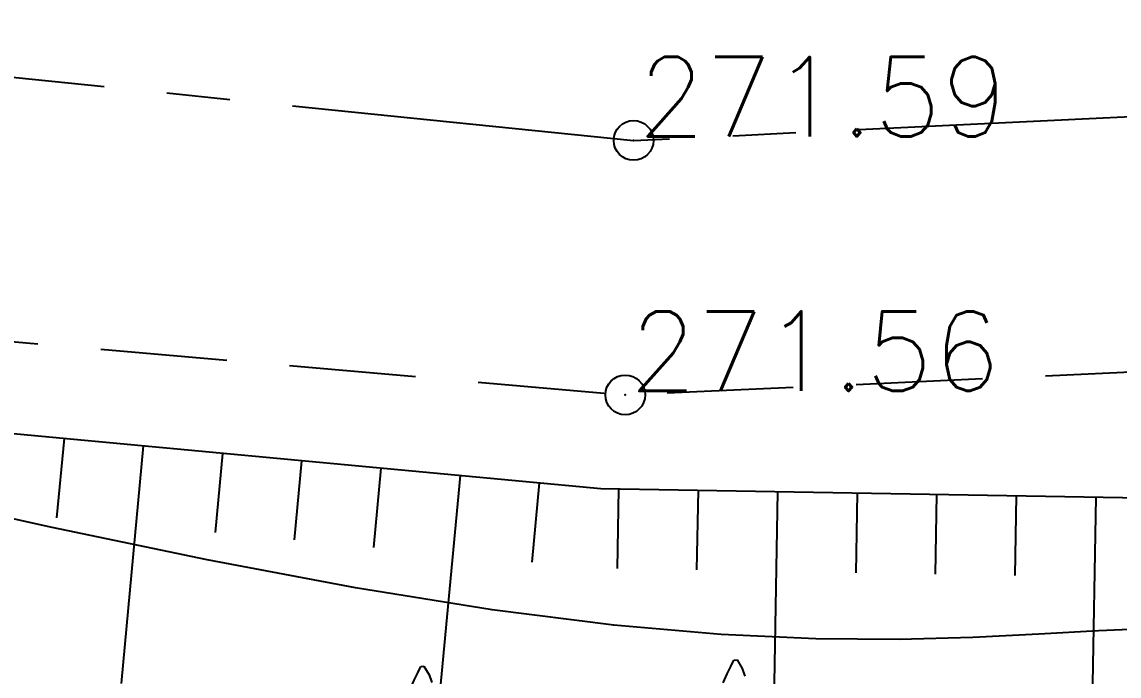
# Model space of a CAD drawing. Header units: millimetres. Extents: x 524954 to 526204, y 9523489 to 9524010.
# Drawn here: x 525098.86 to 525112.65, y 9523713.95 to 9523722.17 of the extents above; entities that cross this region are included whole.
import ezdxf

# ---------------------------------------------------------------- set-up
doc = ezdxf.new("R2010")
doc.units = ezdxf.units.MM
doc.header["$PDMODE"] = 32
doc.header["$PDSIZE"] = 0.5
for name, pattern in [('ACAD_ISO12W100', [21, 12, -3, 0, -3, 0, -3]), ('AXES2', [28.575, 19.05, -3.175, 3.175, -3.175]), ('CACHE2', [4.7625, 3.175, -1.5875])]:
    doc.linetypes.add(name, pattern=pattern)
for name, color, linetype in [('Arbre', 34, 'ACAD_ISO12W100'), ('Axe_Piste', 3, 'AXES2'), ('Borde_Piste', 7, 'CACHE2'), ('CN_01_00', 3, 'Continuous'), ('Haut_Talus', 30, 'Continuous'), ('Talus', 2, 'Continuous'), ('TopoAlt', 3, 'Continuous'), ('TOPOJIS', 7, 'Continuous')]:
    doc.layers.add(name, color=color, linetype=linetype)
doc.styles.add('Simplex 1.0', font='Simplex.shx', dxfattribs={"width": 0.99, "height": 1})

# ---------------------------------------------------------------- blocks, each defined once
blk = doc.blocks.new('TCPOINT M')
at = {"color": 0}
blk.add_point((0, 0), dxfattribs=at)
at = {"layer": 'TopoAlt', "style": 'Simplex 1.0', "width": 0.99}
blk.add_attdef('ALT', (0.15, 0.15), '', height=1, dxfattribs=at)
blk = doc.blocks.new('v088')
at = {"color": 3, "linetype": 'Continuous'}
for p, q in [((-0.069, 12.224), (-0.024, 12.318)), ((-0.024, 12.318), (0.016, 12.396)), ((0.016, 12.396), (0.055, 12.4)), ((0.055, 12.4), (0.118, 12.291)), ((0.118, 12.291), (0.152, 12.195)), ((-0.118, 12.113), (-0.069, 12.224))]:
    blk.add_line(p, q, dxfattribs=at)

msp = doc.modelspace()

# ---------------------------------------------------------------- linework, layer by layer
at = {"layer": 'Axe_Piste', "ltscale": 0.25, "flags": 128}
msp.add_lwpolyline([(525066.696, 9523724.397), (525085.951, 9523722.773), (525106.549, 9523720.679), (525125.937, 9523721.609), (525145.104, 9523722.079), (525164.844, 9523721.17), (525176.151, 9523721.612), (525180.37, 9523722.005), (525195.763, 9523727.11), (525207.279, 9523734.847)], dxfattribs=at)
at = {"layer": 'Borde_Piste', "ltscale": 0.5, "flags": 128}
msp.add_lwpolyline([(525066.653, 9523721.088), (525085.107, 9523719.34), (525106.444, 9523717.48), (525126.219, 9523718.382), (525126.219, 9523718.382), (525124.084, 9523712.777), (525115.285, 9523704.909)], dxfattribs=at)
at = {"layer": 'CN_01_00', "elevation": 271, "flags": 128}
msp.add_lwpolyline([(525113.086, 9523714.544), (525112.394, 9523714.515), (525111.644, 9523714.473), (525110.815, 9523714.431), (525109.888, 9523714.407), (525108.84, 9523714.414), (525107.652, 9523714.468), (525106.302, 9523714.584), (525104.771, 9523714.777), (525103.051, 9523715.056), (525101.187, 9523715.408), (525099.24, 9523715.811), (525097.269, 9523716.247)], dxfattribs=at)
at = {"layer": 'Haut_Talus', "flags": 128}
msp.add_lwpolyline([(525124.284, 9523717.055), (525118.042, 9523716.093), (525106.138, 9523716.3), (525083.483, 9523718.42), (525076.445, 9523718.937)], dxfattribs=at)
at = {"layer": 'Talus'}
for p, q in [((525099.389, 9523716.932), (525099.296, 9523715.936)), ((525100.385, 9523716.839), (525100.105, 9523713.852)), ((525101.38, 9523716.745), (525101.287, 9523715.75)), ((525102.376, 9523716.652), (525102.283, 9523715.657)), ((525103.372, 9523716.559), (525103.278, 9523715.563)), ((525104.367, 9523716.466), (525104.088, 9523713.479)), ((525105.363, 9523716.373), (525105.27, 9523715.377)), ((525106.36, 9523716.296), (525106.342, 9523715.297)), ((525107.359, 9523716.279), (525107.342, 9523715.279)), ((525108.359, 9523716.262), (525108.307, 9523713.262)), ((525109.359, 9523716.244), (525109.342, 9523715.244)), ((525110.359, 9523716.227), (525110.342, 9523715.227)), ((525111.359, 9523716.21), (525111.341, 9523715.21)), ((525112.359, 9523716.192), (525112.306, 9523713.193))]:
    msp.add_line(p, q, dxfattribs=at)

# ---------------------------------------------------------------- block references
at = {"layer": 'Arbre'}
for p in [(525103.859, 9523701.668), (525107.795, 9523701.749)]:
    msp.add_blockref('v088', p, dxfattribs=at)
at = {"layer": 'TOPOJIS'}
ref = msp.add_blockref('TCPOINT M', (525106.549, 9523720.679, 271.59), dxfattribs=at)
ref.add_attrib('ALT', '271.59', (525106.599, 9523720.729, 271.59), dxfattribs={"layer": 'TopoAlt', "height": 1, "style": 'Simplex 1.0', "width": 0.99})
ref = msp.add_blockref('TCPOINT M', (525106.444, 9523717.48, 271.56), dxfattribs=at)
ref.add_attrib('ALT', '271.56', (525106.494, 9523717.53, 271.56), dxfattribs={"layer": 'TopoAlt', "height": 1, "style": 'Simplex 1.0', "width": 0.99})

doc.saveas('drawing.dxf')
